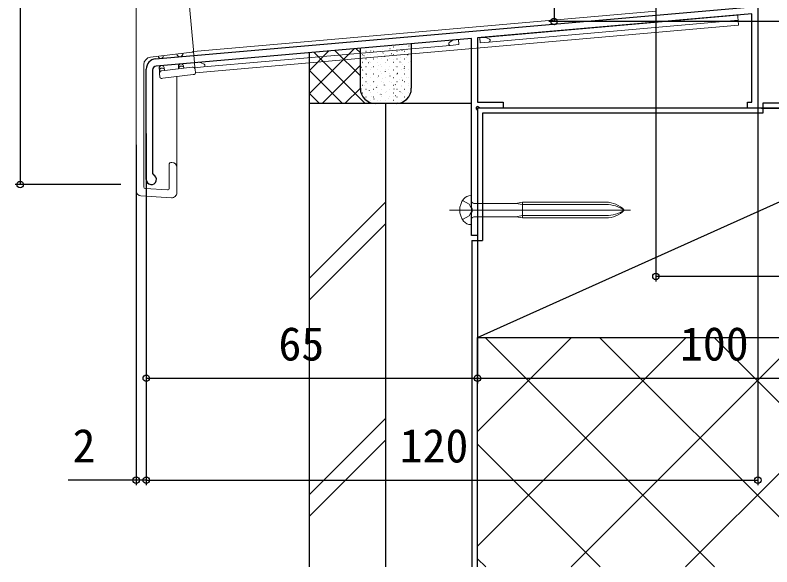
# Model space of a CAD drawing. Units: millimetres, scale not verified. Extents: x -525 to 525, y -783 to 779.
# Drawn here: x 38 to 186.4, y 278.1 to 386.3 of the extents above; entities that cross this region are included whole.
import ezdxf
from ezdxf.enums import TextEntityAlignment as Align

# ---------------------------------------------------------------- set-up
doc = ezdxf.new("R2010")
doc.units = ezdxf.units.MM
doc.header["$LTSCALE"] = 4
for name, color, linetype in [('0-2_YKK_11', 7, 'Continuous'), ('0-7_YKK_D', 6, 'Continuous'), ('0-9_YSS_K', 3, 'Continuous'), ('0-A_YSS_KE', 3, 'Continuous')]:
    doc.layers.add(name, color=color, linetype=linetype)
doc.layers.add('0-5_YKK_13', color=4, linetype='Continuous', lineweight=18)
doc.styles.add('ＭＳ ゴシック', font='')
doc.styles.get('ＭＳ ゴシック').set_extended_font_data('MS Gothic')

msp = doc.modelspace()

# ---------------------------------------------------------------- linework, layer by layer
at = {"layer": '0-2_YKK_11'}
msp.add_line((63.697, 354.095), (63.697, 375.762), dxfattribs=at)
for points in [[(65.523, 377.755), (182.497, 387.989), (182.497, 392.637), (182.617, 392.82), (182.617, 393.37), (182.497, 393.553), (182.497, 398.095), (183.697, 398.095), (183.697, 368.095), (181.697, 368.095), (181.697, 369.295), (182.497, 369.295), (182.497, 386.583), (128.697, 381.876), (128.697, 369.295), (133.697, 369.295), (133.697, 368.095), (129.297, 368.095), (128.847, 368.355)], [(128.547, 367.835), (128.697, 367.575), (128.697, 343.095), (127.497, 343.095), (127.497, 347.637), (127.617, 347.82), (127.617, 348.37), (127.497, 348.553), (127.497, 381.771), (65.627, 376.358)], [(64.897, 375.562), (64.897, 355.295), (65.082, 355.018)]]:
    msp.add_lwpolyline(points, dxfattribs=at)
for centre, radius, start, end in [((65.697, 375.762), 2, 94.99998, 179.99999), ((65.697, 375.562), 0.8, 94.99998, 179.99999), ((128.697, 368.095), 0.3, 60.00003, 240.00005), ((64.697, 354.095), 1, 180.00001, 67.38015)]:
    msp.add_arc(centre, radius, start, end, dxfattribs=at)
at = {"layer": '0-5_YKK_13', "color": 6}
for p, q in [((61.697, 351.883), (61.697, 390.005)), ((72.681, 379.074), (64.516, 378.101)), ((72.961, 379.208), (72.935, 379.507)), ((72.944, 379.403), (72.944, 379.398)), ((73.151, 377.034), (72.961, 379.208)), ((63.197, 376.612), (63.197, 352.633)), ((66.259, 375.531), (66.226, 375.905)), ((66.753, 375.448), (72.71, 376.159)), ((67.223, 375.992), (67.255, 375.618)), ((70.04, 375.919), (70.01, 376.256)), ((70.047, 375.841), (70.04, 375.919)), ((71.007, 376.343), (71.036, 376.006)), ((71.036, 376.006), (71.04, 375.96)), ((73.152, 377.017), (73.151, 377.034)), ((73.152, 377.017), (73.24, 376.021)), ((73.241, 376.004), (73.24, 376.021)), ((73.267, 375.706), (73.241, 376.004)), ((73.267, 375.706), (73.328, 375.015)), ((66.314, 374.908), (66.259, 375.531)), ((66.375, 374.205), (66.314, 374.908)), ((72.866, 374.668), (66.908, 373.957)), ((67.255, 375.618), (67.265, 375.51)), ((69.697, 374.29), (69.697, 356.453)), ((72.866, 374.668), (73.064, 374.691)), ((66.71, 373.933), (66.908, 373.957)), ((68.197, 356.45), (68.197, 357.153)), ((68.197, 352.363), (68.197, 356.45)), ((68.497, 357.453), (68.697, 357.453)), ((69.697, 356.453), (69.697, 351.516)), ((63.478, 352.334), (67.879, 352.065)), ((68.636, 350.518), (62.636, 350.885))]:
    msp.add_line(p, q, dxfattribs=at)
at = {"layer": '0-5_YKK_13'}
for p, q in [((163.697, 387.147), (72.961, 379.208)), ((179.745, 386.343), (129.955, 381.986)), ((179.757, 386.209), (179.745, 386.343)), ((179.832, 385.346), (130.919, 381.067)), ((179.859, 385.047), (179.832, 385.346)), ((179.893, 384.649), (179.859, 385.047)), ((179.92, 384.35), (179.893, 384.649)), ((179.92, 384.35), (73.327, 375.024)), ((129.955, 381.986), (129.139, 381.915)), ((129.226, 380.919), (129.139, 381.915)), ((131.02, 381.638), (130.465, 381.897)), ((124.138, 381.478), (73.969, 377.088)), ((123.348, 380.405), (74.933, 376.169)), ((123.652, 381.3), (123.15, 380.949)), ((123.348, 380.405), (125.042, 380.553)), ((124.955, 381.549), (124.138, 381.478)), ((124.955, 381.549), (125.042, 380.553)), ((129.226, 380.919), (130.919, 381.067)), ((73.969, 377.088), (73.152, 377.017)), ((73.24, 376.021), (74.933, 376.169)), ((75.034, 376.74), (74.479, 376.998)), ((127.497, 350.945), (127.436, 350.945)), ((127.497, 350.945), (127.497, 345.245)), ((127.997, 349.412), (136.197, 349.412)), ((136.197, 349.412), (137.497, 349.645)), ((136.197, 349.412), (137.497, 349.18)), ((137.497, 349.645), (153.878, 349.645)), ((137.497, 349.645), (137.497, 346.545)), ((137.497, 349.18), (153.878, 349.18)), ((123.159, 348.095), (158.713, 348.095)), ((127.997, 346.777), (136.197, 346.777)), ((136.197, 346.777), (137.497, 347.01)), ((136.197, 346.777), (137.497, 346.545)), ((137.497, 347.01), (153.878, 347.01)), ((137.497, 346.545), (153.878, 346.545)), ((127.436, 345.245), (127.497, 345.245))]:
    msp.add_line(p, q, dxfattribs=at)
at = {"layer": '0-5_YKK_13', "color": 6}
msp.add_lwpolyline([(72.935, 379.507), (71.81, 392.358), (71.793, 392.551)], dxfattribs=at)
at = {"layer": '0-5_YKK_13'}
for points in [[(179.832, 385.346), (179.784, 385.904), (179.757, 386.209)], [(125.744, 349.945), (127.043, 349.24), (127.652, 348.095)], [(125.744, 346.245), (127.043, 346.95), (127.652, 348.095)]]:
    msp.add_lwpolyline(points, dxfattribs=at)
for centre, radius, start, end in [((130.042, 380.99), 1, 65, 95), ((130.893, 381.366), 0.3, 275, 65), ((123.322, 380.703), 0.3, 125, 275), ((124.225, 380.481), 1, 95, 125), ((74.056, 376.092), 1, 65, 95), ((74.907, 376.468), 0.3, 275, 65), ((127.436, 349.045), 1.9, 90, 140.70352), ((128.597, 348.095), 3.4, 140.70352, 219.29648), ((127.997, 349.912), 0.5, 180, 270), ((153.878, 344.645), 5, 43.63011, 90), ((153.878, 342.602), 6.578, 56.62226, 90), ((153.878, 351.545), 5, 270, 316.36989), ((153.878, 353.588), 6.578, 270, 303.37774), ((127.997, 346.277), 0.5, 90, 180), ((127.436, 347.145), 1.9, 219.29648, 270)]:
    msp.add_arc(centre, radius, start, end, dxfattribs=at)
at = {"layer": '0-5_YKK_13', "color": 6}
for centre, radius, start, end in [((70.291, 378.789), 0.6, 186.8, 6.8), ((72.645, 379.372), 0.3, 276.8, 5), ((64.695, 376.613), 1.498, 96.84258, 180.05157), ((66.515, 378.339), 0.5, 186.8, 6.8), ((66.725, 375.949), 0.5, 96.8, 185), ((66.706, 375.499), 0.448, 89.10698, 175.92106), ((66.725, 375.949), 0.5, 5, 96.8), ((66.815, 375.504), 0.455, 14.53328, 103.03038), ((70.508, 376.299), 0.5, 96.8, 185), ((70.491, 375.896), 0.452, 89.83446, 177.06081), ((70.508, 376.299), 0.5, 5, 96.8), ((70.591, 375.901), 0.458, 13.363, 102.44321), ((72.769, 375.662), 0.5, 5, 96.8), ((66.812, 374.952), 0.5, 96.8, 185), ((66.674, 374.231), 0.3, 185, 276.8), ((73.029, 374.989), 0.3, 276.8, 5), ((68.497, 357.153), 0.3, 90, 180), ((68.697, 356.453), 1, 0, 90), ((63.496, 352.633), 0.3, 179.93787, 266.46447), ((67.897, 352.363), 0.3, 266.68575, 359.92461), ((62.697, 351.883), 1, 180, 266.5), ((68.697, 351.516), 1, 266.5, 0)]:
    msp.add_arc(centre, radius, start, end, dxfattribs=at)
for centre, major_axis, ratio, start_param, end_param in [((62.897, 352.67), (0.3, -0.037), 0.005252, 0.0006425, 0.0524726), ((67.897, 351.763), (-0.018, 0.302), 0.059487, 6.206005, 6.2758824)]:
    msp.add_ellipse(centre, major_axis=major_axis, ratio=ratio, start_param=start_param, end_param=end_param, dxfattribs=at)
at = {"layer": '0-7_YKK_D'}
for p, q in [((38.956, 413.095), (38.956, 353.095)), ((143.697, 413.095), (143.697, 385.095)), ((163.697, 413.43), (163.697, 334.095)), ((224.797, 385.095), (142.697, 385.095)), ((183.697, 377.395), (183.697, 294.095)), ((184.397, 368.095), (402.697, 368.095)), ((63.697, 363.095), (63.697, 294.095)), ((63.697, 363.095), (63.697, 314.095)), ((63.697, 363.095), (63.697, 294.095)), ((61.697, 360.883), (61.697, 294.095)), ((58.697, 353.095), (37.956, 353.095)), ((128.697, 352.395), (128.697, 314.095)), ((128.697, 352.395), (128.697, 314.095)), ((228.697, 335.095), (163.697, 335.095)), ((63.697, 315.095), (128.697, 315.095)), ((128.697, 315.095), (228.697, 315.095)), ((61.697, 295.095), (48.381, 295.095)), ((63.697, 295.095), (61.697, 295.095)), ((63.697, 295.095), (183.697, 295.095)), ((63.697, 295.095), (66.247, 295.095))]:
    msp.add_line(p, q, dxfattribs=at)
for centre in [(143.697, 385.095), (38.956, 353.095), (163.697, 335.095), (63.697, 315.095), (128.697, 315.095), (128.697, 315.095), (61.697, 295.095), (63.697, 295.095), (63.697, 295.095), (183.697, 295.095)]:
    msp.add_circle(centre, 0.637, dxfattribs=at)
at = {"layer": '0-9_YSS_K'}
for p, q in [((115.231, 380.321), (115.273, 380.349)), ((115.697, 380.739), (115.697, 371.989)), ((104.461, 379.756), (95.697, 370.992)), ((99.54, 379.326), (95.697, 375.482)), ((95.697, 368.989), (95.697, 378.989)), ((106.655, 368.989), (96.578, 379.066)), ((105.697, 374.437), (100.707, 379.428)), ((105.697, 378.927), (104.835, 379.789)), ((105.697, 371.989), (105.697, 379.864)), ((106.788, 379.288), (106.813, 379.288)), ((106.823, 379.878), (106.828, 379.88)), ((107.739, 379.28), (107.781, 379.308)), ((108.308, 379.288), (108.333, 379.288)), ((108.518, 379.058), (108.523, 379.06)), ((109.116, 380.096), (109.141, 380.096)), ((109.828, 379.288), (109.853, 379.288)), ((110.078, 379.61), (110.083, 379.612)), ((110.141, 378.911), (110.182, 378.939)), ((110.636, 380.096), (110.661, 380.096)), ((111.348, 379.288), (111.373, 379.288)), ((111.473, 380.104), (111.478, 380.106)), ((111.485, 379.801), (111.527, 379.829)), ((111.773, 378.79), (111.777, 378.792)), ((112.156, 380.096), (112.181, 380.096)), ((112.868, 379.288), (112.893, 379.288)), ((113.333, 379.342), (113.337, 379.344)), ((113.676, 380.096), (113.701, 380.096)), ((113.887, 379.431), (113.928, 379.459)), ((114.388, 379.288), (114.413, 379.288)), ((114.728, 379.836), (114.732, 379.838)), ((115.196, 380.096), (115.221, 380.096)), ((105.751, 378.078), (105.756, 378.08)), ((106.076, 378.601), (106.101, 378.601)), ((106.395, 378.39), (106.436, 378.418)), ((106.788, 377.793), (106.813, 377.793)), ((107.146, 378.572), (107.151, 378.574)), ((107.446, 377.258), (107.451, 377.259)), ((107.596, 378.601), (107.621, 378.601)), ((108.308, 377.793), (108.333, 377.793)), ((109.006, 377.81), (109.011, 377.812)), ((109.116, 378.601), (109.141, 378.601)), ((109.828, 377.793), (109.853, 377.793)), ((110.401, 378.304), (110.406, 378.306)), ((110.636, 378.601), (110.661, 378.601)), ((111.043, 377.549), (111.085, 377.577)), ((111.348, 377.793), (111.373, 377.793)), ((112.156, 378.601), (112.181, 378.601)), ((112.261, 377.542), (112.265, 377.544)), ((112.868, 377.793), (112.893, 377.793)), ((113.444, 377.18), (113.486, 377.207)), ((113.656, 378.036), (113.66, 378.038)), ((113.676, 378.601), (113.701, 378.601)), ((114.388, 377.793), (114.413, 377.793)), ((114.789, 378.07), (114.831, 378.097)), ((115.027, 378.522), (115.032, 378.524)), ((115.196, 378.601), (115.221, 378.601)), ((115.515, 377.274), (115.52, 377.276)), ((105.697, 376.502), (98.184, 368.989)), ((105.952, 376.139), (105.994, 376.166)), ((106.074, 376.772), (106.079, 376.774)), ((106.076, 377.106), (106.101, 377.106)), ((106.788, 376.298), (106.813, 376.298)), ((107.297, 377.029), (107.339, 377.056)), ((107.596, 377.106), (107.621, 377.106)), ((107.934, 376.01), (107.939, 376.012)), ((108.308, 376.298), (108.333, 376.298)), ((109.116, 377.106), (109.141, 377.106)), ((109.329, 376.504), (109.334, 376.506)), ((109.698, 376.659), (109.74, 376.687)), ((109.828, 376.298), (109.853, 376.298)), ((110.636, 377.106), (110.661, 377.106)), ((110.7, 376.99), (110.705, 376.991)), ((111.188, 375.742), (111.193, 375.744)), ((111.348, 376.298), (111.373, 376.298)), ((112.156, 377.106), (112.181, 377.106)), ((112.584, 376.236), (112.588, 376.238)), ((112.868, 376.298), (112.893, 376.298)), ((113.676, 377.106), (113.701, 377.106)), ((113.955, 376.722), (113.96, 376.723)), ((114.347, 375.818), (114.388, 375.846)), ((114.388, 376.298), (114.413, 376.298)), ((115.196, 377.106), (115.221, 377.106)), ((102.165, 368.989), (95.697, 375.457)), ((106.076, 375.611), (106.101, 375.611)), ((106.374, 375.458), (106.378, 375.459)), ((106.788, 374.803), (106.813, 374.803)), ((106.855, 374.777), (106.897, 374.805)), ((106.862, 374.21), (106.866, 374.212)), ((107.596, 375.611), (107.621, 375.611)), ((108.257, 374.704), (108.262, 374.706)), ((108.308, 374.803), (108.333, 374.803)), ((109.116, 375.611), (109.141, 375.611)), ((109.256, 374.408), (109.298, 374.435)), ((109.628, 375.19), (109.633, 375.191)), ((109.828, 374.803), (109.853, 374.803)), ((110.601, 375.298), (110.642, 375.325)), ((110.636, 375.611), (110.661, 375.611)), ((111.348, 374.803), (111.373, 374.803)), ((111.511, 374.436), (111.516, 374.438)), ((112.156, 375.611), (112.181, 375.611)), ((112.868, 374.803), (112.893, 374.803)), ((112.883, 374.922), (112.888, 374.923)), ((113.002, 374.928), (113.044, 374.956)), ((113.676, 375.611), (113.701, 375.611)), ((114.388, 374.803), (114.413, 374.803)), ((114.443, 375.474), (114.448, 375.476)), ((115.196, 375.611), (115.221, 375.611)), ((106.076, 374.116), (106.101, 374.116)), ((106.788, 373.308), (106.813, 373.308)), ((107.185, 372.904), (107.189, 372.905)), ((107.596, 374.116), (107.621, 374.116)), ((108.308, 373.308), (108.333, 373.308)), ((108.556, 373.39), (108.561, 373.391)), ((109.116, 374.116), (109.141, 374.116)), ((109.828, 373.308), (109.853, 373.308)), ((110.116, 373.942), (110.121, 373.944)), ((110.159, 373.046), (110.2, 373.074)), ((110.636, 374.116), (110.661, 374.116)), ((111.348, 373.308), (111.373, 373.308)), ((111.811, 373.122), (111.816, 373.123)), ((112.156, 374.116), (112.181, 374.116)), ((112.868, 373.308), (112.893, 373.308)), ((113.371, 373.674), (113.376, 373.676)), ((113.676, 374.116), (113.701, 374.116)), ((113.905, 373.567), (113.946, 373.594)), ((114.388, 373.308), (114.413, 373.308)), ((114.766, 374.168), (114.771, 374.17)), ((115.066, 372.854), (115.07, 372.855)), ((115.196, 374.116), (115.221, 374.116)), ((105.697, 372.012), (102.674, 368.989)), ((105.79, 372.41), (105.794, 372.411)), ((106.076, 372.621), (106.101, 372.621)), ((106.413, 372.526), (106.454, 372.553)), ((106.788, 371.813), (106.813, 371.813)), ((107.484, 371.589), (107.489, 371.591)), ((107.596, 372.621), (107.621, 372.621)), ((108.308, 371.813), (108.333, 371.813)), ((108.814, 372.156), (108.856, 372.184)), ((109.044, 372.142), (109.049, 372.144)), ((109.116, 372.621), (109.141, 372.621)), ((109.828, 371.813), (109.853, 371.813)), ((110.439, 372.636), (110.444, 372.638)), ((110.636, 372.621), (110.661, 372.621)), ((110.739, 371.321), (110.743, 371.323)), ((111.348, 371.813), (111.373, 371.813)), ((112.156, 372.621), (112.181, 372.621)), ((112.299, 371.874), (112.304, 371.876)), ((112.56, 372.677), (112.602, 372.704)), ((112.868, 371.813), (112.893, 371.813)), ((113.462, 371.315), (113.504, 371.343)), ((113.676, 372.621), (113.701, 372.621)), ((113.694, 372.368), (113.699, 372.37)), ((114.388, 371.813), (114.413, 371.813)), ((115.196, 372.621), (115.221, 372.621)), ((115.553, 371.606), (115.558, 371.608)), ((97.674, 368.989), (95.697, 370.967)), ((106.076, 371.126), (106.101, 371.126)), ((106.113, 371.104), (106.117, 371.105)), ((106.788, 370.318), (106.813, 370.318)), ((107.596, 371.126), (107.621, 371.126)), ((107.972, 370.342), (107.977, 370.343)), ((108.308, 370.318), (108.333, 370.318)), ((108.372, 369.905), (108.413, 369.932)), ((109.116, 371.126), (109.141, 371.126)), ((109.367, 370.836), (109.372, 370.837)), ((109.716, 370.795), (109.758, 370.822)), ((109.828, 370.318), (109.853, 370.318)), ((110.636, 371.126), (110.661, 371.126)), ((111.227, 370.074), (111.231, 370.075)), ((111.348, 370.318), (111.373, 370.318)), ((112.118, 370.425), (112.159, 370.453)), ((112.156, 371.126), (112.181, 371.126)), ((112.622, 370.568), (112.627, 370.569)), ((112.868, 370.318), (112.893, 370.318)), ((113.676, 371.126), (113.701, 371.126)), ((113.993, 371.053), (113.998, 371.055)), ((114.388, 370.318), (114.413, 370.318)), ((114.481, 369.806), (114.486, 369.807)), ((115.196, 371.126), (115.221, 371.126)), ((108.697, 368.989), (95.697, 368.989)), ((107.44, 369.265), (107.165, 368.989)), ((107.596, 369.631), (107.621, 369.631)), ((108.295, 369.036), (108.3, 369.037)), ((112.697, 368.989), (108.697, 368.989)), ((109.116, 369.631), (109.141, 369.631)), ((109.667, 369.521), (109.671, 369.523)), ((110.636, 369.631), (110.661, 369.631)), ((127.497, 368.989), (110.697, 368.989)), ((112.156, 369.631), (112.181, 369.631)), ((112.921, 369.253), (112.926, 369.255)), ((113.02, 369.063), (113.062, 369.091)), ((113.676, 369.631), (113.701, 369.631)), ((128.697, 323.095), (228.697, 368.095)), ((110.697, 349.71), (95.697, 334.71)), ((95.697, 330.467), (110.697, 345.467)), ((128.697, 304.631), (147.161, 323.095)), ((128.697, 282.181), (169.611, 323.095)), ((175.192, 278.095), (130.192, 323.095)), ((147.062, 278.095), (192.062, 323.095)), ((197.643, 278.095), (152.643, 323.095)), ((169.513, 278.095), (214.513, 323.095)), ((220.094, 278.095), (175.094, 323.095)), ((110.697, 307.283), (95.697, 292.283)), ((95.697, 288.041), (110.697, 303.041)), ((152.742, 278.095), (128.697, 302.14)), ((130.291, 278.095), (128.697, 279.689))]:
    msp.add_line(p, q, dxfattribs=at)
for centre, start, end in [((108.697, 371.989), 180, 270), ((112.697, 371.989), 270, 0)]:
    msp.add_arc(centre, 3, start, end, dxfattribs=at)
at = {"layer": '0-A_YSS_KE'}
for p, q in [((95.697, 278.095), (95.697, 378.989)), ((95.697, 278.095), (95.697, 368.989)), ((229.697, 369.095), (184.697, 369.095)), ((184.697, 369.095), (184.697, 367.095)), ((129.697, 367.095), (129.697, 342.095)), ((184.697, 367.095), (129.697, 367.095)), ((127.567, 342.095), (127.567, 278.095)), ((127.567, 342.095), (129.697, 342.095)), ((128.697, 278.095), (128.697, 323.095))]:
    msp.add_line(p, q, dxfattribs=at)
for points in [[(110.697, 278.095), (110.697, 368.989), (95.697, 368.989)], [(128.697, 323.095), (228.697, 323.095), (228.697, 303.095)]]:
    msp.add_lwpolyline(points, dxfattribs=at)
msp.add_lwpolyline([(228.697, 323.095), (228.697, 368.095), (128.697, 368.095), (128.697, 323.095)], close=True, dxfattribs=at)

# ---------------------------------------------------------------- texts
at = {"layer": '0-7_YKK_D', "style": 'ＭＳ ゴシック'}
for s, p in [('65', (89.626, 316.595)), ('100', (168.419, 316.595)), ('2', (49.216, 296.595)), ('120', (113.419, 296.595))]:
    msp.add_text(s, height=6.598, dxfattribs=at).set_placement(p, align=Align.BOTTOM_LEFT)

doc.saveas('drawing.dxf')
